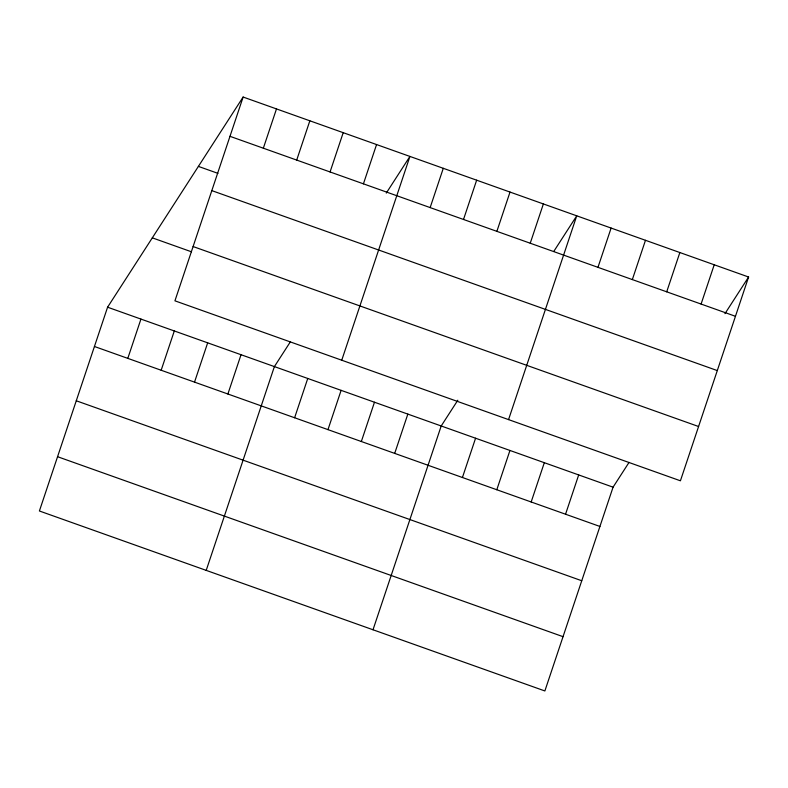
<?xml version="1.0" encoding="UTF-8"?>
<svg xmlns="http://www.w3.org/2000/svg" width="788" height="788" viewBox="0 0 788 788"><rect width="100%" height="100%" fill="white"/><g stroke="black" fill="none" stroke-linecap="round" stroke-linejoin="round"><path stroke-width="1.18" d="M243.128 97.042L174.936 300.829L680.418 480.798L748.6 277.012L243.128 97.042L107.582 307.202L39.4 510.988L544.872 690.958L613.064 487.171L629.041 462.398M127.804 358.363L140.944 319.081M161.166 370.242L174.306 330.96M263.34 148.203L276.489 108.921M194.528 382.121L207.668 342.839M296.702 160.082L309.842 120.8M227.89 394L241.029 354.718M330.064 171.961L343.204 132.679M206.21 570.384L274.391 366.597L290.368 341.825M363.426 183.84L376.565 144.549M294.614 417.758L307.753 378.467M341.746 360.214L409.927 156.428L386.287 193.09M327.975 429.637L341.115 390.346M430.149 207.599L443.289 168.307M361.337 441.516L374.477 402.225M463.511 219.468L476.651 180.186M394.699 453.386L407.839 414.104M496.873 231.347L510.013 192.065M373.01 629.77L441.201 425.983L457.818 400.225M530.235 243.226L543.375 203.944M462.428 477.508L475.578 438.217M508.555 419.61L576.737 215.823L553.737 251.49M496.804 489.742L509.944 450.46M597.964 267.339L611.114 228.057M531.171 501.986L544.321 462.694M632.34 279.582L645.48 240.301M565.548 514.219L578.688 474.937M666.707 291.816L679.857 252.534M701.084 304.06L714.224 264.768M724.96 313.663L748.6 277.012M229.978 136.324L735.46 316.293M198.399 166.396L217.951 173.36M211.814 190.617L717.297 370.577M193.099 246.546L698.582 426.515M152.311 237.848L191.425 251.776M107.582 307.202L613.064 487.171M94.442 346.493L599.914 526.453M76.278 400.777L581.751 580.746M57.563 456.705L563.036 636.674"/></g></svg>
